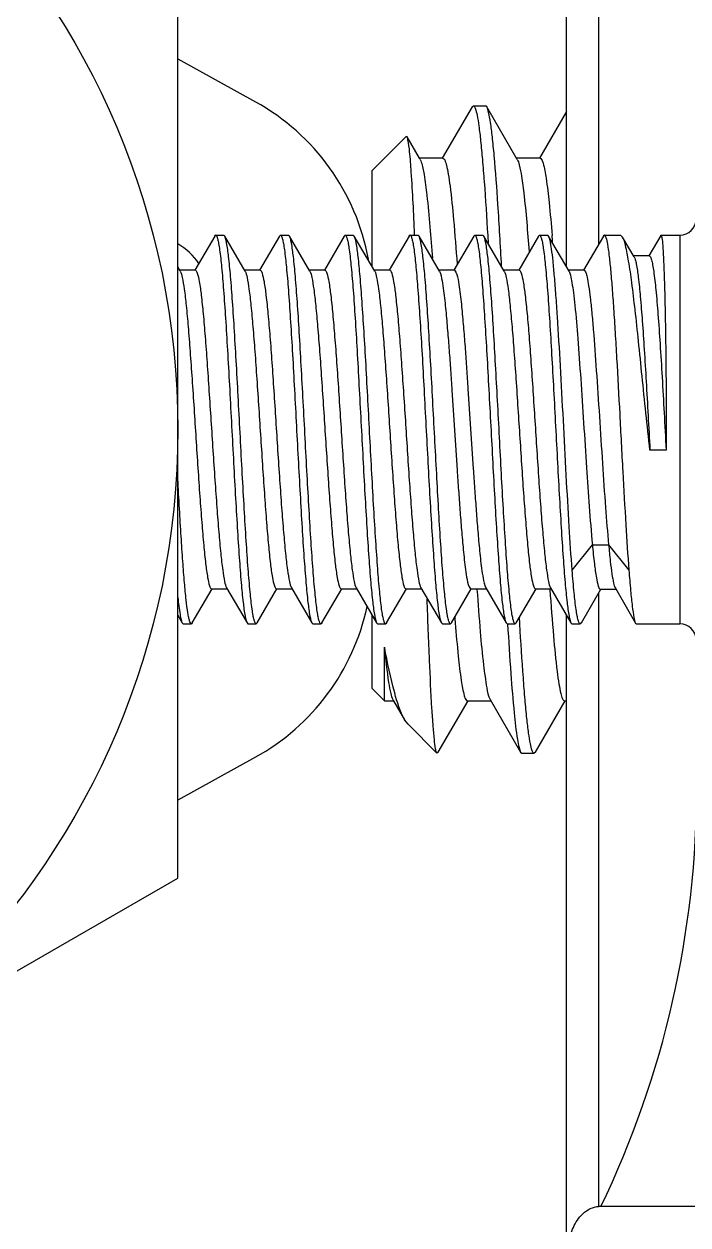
# Model space of a CAD drawing. Extents: x 1382187 to 1725648, y 860327 to 1571294.
# Drawn here: x 1506097.6 to 1506188.8, y 1228127.2 to 1228292.2 of the extents above; entities that cross this region are included whole.
import ezdxf

# ---------------------------------------------------------------- set-up
doc = ezdxf.new("R2010")
doc.units = 0
doc.header["$LTSCALE"] = 1000
doc.header["$MEASUREMENT"] = 0

msp = doc.modelspace()

# ---------------------------------------------------------------- linework, layer by layer
at = {"linetype": 'Continuous'}
for p, q in [((1506176.54, 1228262.02), (1506176.54, 1228392.21)), ((1506172.1, 1228258.84), (1506172.1, 1228387.76)), ((1506118.71, 1228174.86), (1506118.71, 1228298.14)), ((1506118.71, 1228287.43), (1506129.36, 1228281.53)), ((1506159.13, 1228280.84), (1506155.02, 1228273.78)), ((1506159.13, 1228280.84), (1506159.3, 1228280.99)), ((1506159.3, 1228280.99), (1506160.97, 1228280.99)), ((1506159.3, 1228280.99), (1506160.97, 1228280.99)), ((1506159.3, 1228280.99), (1506159.33, 1228280.98)), ((1506161.15, 1228280.84), (1506160.97, 1228280.99)), ((1506165.34, 1228273.6), (1506161.15, 1228280.84)), ((1506172.1, 1228280.19), (1506168.37, 1228273.78)), ((1506145.4, 1228272.09), (1506150.07, 1228276.76)), ((1506150.19, 1228276.71), (1506150.07, 1228276.76)), ((1506151.89, 1228273.78), (1506150.19, 1228276.71)), ((1506152, 1228273.6), (1506151.89, 1228273.78)), ((1506155.13, 1228273.78), (1506151.89, 1228273.78)), ((1506168.47, 1228273.78), (1506165.24, 1228273.78)), ((1506145.4, 1228258.84), (1506145.4, 1228272.09)), ((1506123.78, 1228263.08), (1506121.04, 1228258.39)), ((1506123.78, 1228263.08), (1506123.9, 1228263.19)), ((1506123.9, 1228263.19), (1506125.02, 1228263.19)), ((1506123.9, 1228263.19), (1506125.02, 1228263.19)), ((1506125.15, 1228263.08), (1506125.02, 1228263.19)), ((1506127.95, 1228258.25), (1506125.15, 1228263.08)), ((1506132.67, 1228263.08), (1506129.94, 1228258.39)), ((1506132.67, 1228263.08), (1506132.8, 1228263.19)), ((1506132.8, 1228263.19), (1506133.92, 1228263.19)), ((1506132.8, 1228263.19), (1506133.92, 1228263.19)), ((1506134.05, 1228263.08), (1506133.92, 1228263.19)), ((1506136.85, 1228258.25), (1506134.05, 1228263.08)), ((1506141.57, 1228263.08), (1506138.84, 1228258.39)), ((1506141.57, 1228263.08), (1506141.7, 1228263.19)), ((1506141.7, 1228263.19), (1506142.81, 1228263.19)), ((1506141.7, 1228263.19), (1506142.81, 1228263.19)), ((1506142.94, 1228263.08), (1506142.81, 1228263.19)), ((1506145.75, 1228258.25), (1506142.94, 1228263.08)), ((1506150.47, 1228263.08), (1506147.73, 1228258.39)), ((1506150.47, 1228263.08), (1506150.6, 1228263.19)), ((1506150.6, 1228263.19), (1506151.71, 1228263.19)), ((1506150.6, 1228263.19), (1506151.71, 1228263.19)), ((1506151.24, 1228263.28), (1506151.24, 1228263.33)), ((1506151.84, 1228263.08), (1506151.71, 1228263.19)), ((1506154.64, 1228258.25), (1506151.84, 1228263.08)), ((1506159.37, 1228263.08), (1506156.63, 1228258.39)), ((1506159.37, 1228263.08), (1506159.49, 1228263.19)), ((1506159.49, 1228263.19), (1506160.61, 1228263.19)), ((1506159.49, 1228263.19), (1506160.61, 1228263.19)), ((1506160.74, 1228263.08), (1506160.61, 1228263.19)), ((1506163.54, 1228258.25), (1506160.74, 1228263.08)), ((1506161.27, 1228263.16), (1506161.28, 1228263.11)), ((1506161.28, 1228263.11), (1506161.34, 1228262.11)), ((1506168.26, 1228263.08), (1506165.53, 1228258.39)), ((1506168.26, 1228263.08), (1506168.39, 1228263.19)), ((1506168.39, 1228263.19), (1506169.51, 1228263.19)), ((1506168.39, 1228263.19), (1506169.51, 1228263.19)), ((1506169.64, 1228263.08), (1506169.51, 1228263.19)), ((1506172.44, 1228258.25), (1506169.64, 1228263.08)), ((1506177.16, 1228263.08), (1506174.43, 1228258.39)), ((1506177.16, 1228263.08), (1506177.29, 1228263.19)), ((1506177.29, 1228263.19), (1506179.51, 1228263.19)), ((1506177.29, 1228263.19), (1506179.51, 1228263.19)), ((1506179.8, 1228262.95), (1506179.51, 1228263.19)), ((1506181.39, 1228260.21), (1506179.8, 1228262.95)), ((1506185.03, 1228263.16), (1506183.4, 1228260.34)), ((1506185.03, 1228263.16), (1506185.07, 1228263.19)), ((1506185.07, 1228263.19), (1506187.67, 1228263.19)), ((1506185.07, 1228263.19), (1506187.67, 1228263.19)), ((1506187.67, 1228263.19), (1506187.67, 1228209.81)), ((1506183.47, 1228260.34), (1506181.32, 1228260.34)), ((1506119.05, 1228258.25), (1506118.71, 1228258.84)), ((1506121.12, 1228258.39), (1506118.97, 1228258.39)), ((1506130.02, 1228258.39), (1506127.87, 1228258.39)), ((1506138.91, 1228258.39), (1506136.77, 1228258.39)), ((1506147.81, 1228258.39), (1506145.67, 1228258.39)), ((1506156.71, 1228258.39), (1506154.56, 1228258.39)), ((1506165.61, 1228258.39), (1506163.46, 1228258.39)), ((1506174.5, 1228258.39), (1506172.36, 1228258.39)), ((1506185.78, 1228233.67), (1506183.55, 1228233.67)), ((1506172.88, 1228217.16), (1506175.65, 1228220.64)), ((1506175.65, 1228220.64), (1506177.88, 1228220.64)), ((1506177.88, 1228220.64), (1506180.66, 1228217.16)), ((1506120.7, 1228209.92), (1506123.42, 1228214.61)), ((1506123.34, 1228214.61), (1506125.49, 1228214.61)), ((1506125.41, 1228214.75), (1506128.22, 1228209.92)), ((1506129.6, 1228209.92), (1506132.32, 1228214.61)), ((1506132.24, 1228214.61), (1506134.39, 1228214.61)), ((1506134.31, 1228214.75), (1506137.12, 1228209.92)), ((1506138.49, 1228209.92), (1506141.22, 1228214.61)), ((1506141.14, 1228214.61), (1506143.28, 1228214.61)), ((1506143.21, 1228214.75), (1506146.02, 1228209.92)), ((1506147.39, 1228209.92), (1506150.12, 1228214.61)), ((1506150.04, 1228214.61), (1506152.18, 1228214.61)), ((1506152.1, 1228214.75), (1506154.92, 1228209.92)), ((1506156.29, 1228209.92), (1506159.01, 1228214.61)), ((1506158.93, 1228214.61), (1506161.08, 1228214.61)), ((1506161, 1228214.75), (1506163.81, 1228209.92)), ((1506165.19, 1228209.92), (1506167.91, 1228214.61)), ((1506167.83, 1228214.61), (1506169.98, 1228214.61)), ((1506169.8, 1228214.65), (1506169.81, 1228214.5)), ((1506169.9, 1228214.75), (1506172.71, 1228209.92)), ((1506174.14, 1228209.94), (1506176.82, 1228214.55)), ((1506176.74, 1228214.55), (1506178.89, 1228214.55)), ((1506178.81, 1228214.68), (1506181.59, 1228209.9)), ((1506176.54, 1228129.73), (1506176.54, 1228214.07)), ((1506118.71, 1228210.98), (1506119.33, 1228209.92)), ((1506119.33, 1228209.92), (1506119.46, 1228209.81)), ((1506119.46, 1228209.81), (1506120.57, 1228209.81)), ((1506119.46, 1228209.81), (1506120.57, 1228209.81)), ((1506120.7, 1228209.92), (1506120.57, 1228209.81)), ((1506128.22, 1228209.92), (1506128.35, 1228209.81)), ((1506128.35, 1228209.81), (1506129.47, 1228209.81)), ((1506128.35, 1228209.81), (1506129.47, 1228209.81)), ((1506129.6, 1228209.92), (1506129.47, 1228209.81)), ((1506137.12, 1228209.92), (1506137.25, 1228209.81)), ((1506137.25, 1228209.81), (1506138.36, 1228209.81)), ((1506137.25, 1228209.81), (1506138.36, 1228209.81)), ((1506138.39, 1228209.81), (1506138.36, 1228209.81)), ((1506138.49, 1228209.92), (1506138.39, 1228209.81)), ((1506145.4, 1228200.91), (1506145.4, 1228210.98)), ((1506146.02, 1228209.92), (1506146.15, 1228209.81)), ((1506146.15, 1228209.81), (1506147.26, 1228209.81)), ((1506146.15, 1228209.81), (1506147.26, 1228209.81)), ((1506147.39, 1228209.92), (1506147.26, 1228209.81)), ((1506154.92, 1228209.92), (1506155.05, 1228209.81)), ((1506155.05, 1228209.81), (1506156.16, 1228209.81)), ((1506155.05, 1228209.81), (1506156.16, 1228209.81)), ((1506156.29, 1228209.92), (1506156.16, 1228209.81)), ((1506163.81, 1228209.92), (1506163.94, 1228209.81)), ((1506163.94, 1228209.81), (1506165.06, 1228209.81)), ((1506163.94, 1228209.81), (1506165.06, 1228209.81)), ((1506165.19, 1228209.92), (1506165.06, 1228209.81)), ((1506165.67, 1228209.93), (1506165.63, 1228210.63)), ((1506165.68, 1228209.74), (1506165.67, 1228209.93)), ((1506172.1, 1228085.24), (1506172.1, 1228210.98)), ((1506172.71, 1228209.92), (1506172.84, 1228209.81)), ((1506172.84, 1228209.81), (1506173.99, 1228209.81)), ((1506172.84, 1228209.81), (1506173.99, 1228209.81)), ((1506174.14, 1228209.94), (1506173.99, 1228209.81)), ((1506181.59, 1228209.9), (1506181.7, 1228209.81)), ((1506181.7, 1228209.81), (1506187.67, 1228209.81)), ((1506181.7, 1228209.81), (1506187.67, 1228209.81)), ((1506147.09, 1228199.22), (1506147.09, 1228206.59)), ((1506145.4, 1228200.91), (1506147.09, 1228199.22)), ((1506147.09, 1228199.22), (1506148.35, 1228199.22)), ((1506148.24, 1228199.4), (1506148.35, 1228199.22)), ((1506148.35, 1228199.22), (1506149.86, 1228196.61)), ((1506154.48, 1228192.16), (1506158.57, 1228199.22)), ((1506158.46, 1228199.22), (1506161.69, 1228199.22)), ((1506161.59, 1228199.4), (1506165.8, 1228192.16)), ((1506167.82, 1228192.16), (1506171.91, 1228199.22)), ((1506171.81, 1228199.22), (1506172.1, 1228199.22)), ((1506150.33, 1228195.99), (1506149.86, 1228196.61)), ((1506150.33, 1228195.99), (1506154.3, 1228192.01)), ((1506129.36, 1228191.47), (1506118.71, 1228185.57)), ((1506154.3, 1228192.01), (1506154.28, 1228192.05)), ((1506154.48, 1228192.16), (1506154.3, 1228192.01)), ((1506165.8, 1228192.16), (1506165.98, 1228192.01)), ((1506165.98, 1228192.01), (1506167.65, 1228192.01)), ((1506165.98, 1228192.01), (1506167.65, 1228192.01)), ((1506167.65, 1228192.01), (1506167.62, 1228192.02)), ((1506167.82, 1228192.16), (1506167.65, 1228192.01)), ((1506011.94, 1228113.21), (1506118.71, 1228174.86)), ((1506221.03, 1228129.73), (1506176.54, 1228129.73))]:
    msp.add_line(p, q, dxfattribs=at)
msp.add_circle((1506011.94, 1228236.5), 106.77, dxfattribs=at)
for centre, radius, start, end in [((1506114.26, 1228254.29), 31.14, 10.3451, 61), ((1506187.67, 1228265.42), 2.22, 270, 0), ((1506123.9, 1228263.12), 0.076, 79.1048, 89.9615), ((1506132.8, 1228263.12), 0.076, 79.2688, 89.9632), ((1506141.7, 1228263.12), 0.076, 79.0989, 89.9614), ((1506150.6, 1228263.12), 0.076, 79.2557, 89.963), ((1506159.49, 1228263.12), 0.076, 79.0953, 89.9614), ((1506168.39, 1228263.12), 0.076, 79.2241, 89.9627), ((1505832.85, 1228235.68), 338.38, 4.4984, 4.6578), ((1506177.29, 1228263.12), 0.0759, 79.6399, 89.9669), ((1506114.26, 1228254.29), 8.9, 34.3268, 59.8898), ((1506114.26, 1228218.7), 31.14, 299, 347.8939), ((1506120.57, 1228209.88), 0.076, 258.9741, 269.9601), ((1506129.47, 1228209.88), 0.076, 258.9891, 269.9603), ((1506147.26, 1228209.88), 0.076, 258.9914, 269.9603), ((1506156.16, 1228209.88), 0.0761, 258.9113, 269.9594), ((1506492.88, 1228237.22), 337.18, 184.5127, 184.6506), ((1506165.06, 1228209.88), 0.076, 259.0043, 269.9604), ((1506173.99, 1228209.89), 0.0861, 264.1854, 269.9947), ((1506187.67, 1228207.58), 2.22, 0, 90), ((1506056.45, 1228187.53), 133.54, 334.351, 0)]:
    msp.add_arc(centre, radius, start, end, dxfattribs=at)
for points, knots in [([(1506159.33, 1228280.98), (1506159.46, 1228280.95), (1506159.65, 1228280.42), (1506159.86, 1228279.56), (1506160.09, 1228278.02), (1506160.33, 1228276), (1506160.56, 1228273.44), (1506160.91, 1228269.11), (1506161.13, 1228265.63), (1506161.27, 1228263.16)], [0, 0, 0, 0, 0.023672, 0.077003, 0.161165, 0.275446, 0.418458, 0.588412, 1, 1, 1, 1]), ([(1506163.19, 1228258.95), (1506163.03, 1228261.77), (1506162.73, 1228266.84), (1506162.31, 1228272.76), (1506161.94, 1228276.51), (1506161.7, 1228278.5), (1506161.46, 1228279.88), (1506161.28, 1228280.6), (1506161.15, 1228280.84)], [0, 0, 0, 0, 0.385911, 0.691592, 0.808742, 0.899832, 0.963715, 1, 1, 1, 1]), ([(1506150.32, 1228276.31), (1506150.31, 1228276.35), (1506150.28, 1228276.49), (1506150.24, 1228276.63), (1506150.19, 1228276.71)], [0, 0, 0, 0, 0.32729, 1, 1, 1, 1]), ([(1506151.24, 1228263.33), (1506151.11, 1228266.18), (1506150.94, 1228269.97), (1506150.6, 1228274.29), (1506150.44, 1228275.77), (1506150.32, 1228276.31)], [0, 0, 0, 0, 0.658368, 0.872259, 1, 1, 1, 1]), ([(1506155.13, 1228273.78), (1506155.24, 1228273.78), (1506155.47, 1228273.37), (1506155.65, 1228272.68), (1506155.9, 1228271.45), (1506156.24, 1228268.97), (1506156.65, 1228264.83), (1506156.92, 1228261.25), (1506157.07, 1228259.21)], [0, 0, 0, 0, 0.023282, 0.075204, 0.158212, 0.271837, 0.585296, 1, 1, 1, 1]), ([(1506168.47, 1228273.78), (1506168.56, 1228273.78), (1506168.76, 1228273.51), (1506169.03, 1228272.62), (1506169.39, 1228270.59), (1506169.76, 1228267.3), (1506169.99, 1228264.66), (1506170.12, 1228263.16)], [0, 0, 0, 0, 0.024869, 0.076568, 0.270487, 0.581865, 1, 1, 1, 1]), ([(1506152.15, 1228273.25), (1506152.34, 1228272.7), (1506152.6, 1228271.17), (1506153.17, 1228266.77), (1506153.46, 1228262.91), (1506153.68, 1228260.02)], [0, 0, 0, 0, 0.131654, 0.346807, 1, 1, 1, 1]), ([(1506165.49, 1228273.26), (1506165.67, 1228272.74), (1506165.93, 1228271.32), (1506166.47, 1228267.22), (1506166.75, 1228263.64), (1506166.95, 1228260.95)], [0, 0, 0, 0, 0.132644, 0.347693, 1, 1, 1, 1]), ([(1506123.92, 1228263.19), (1506123.98, 1228263.18), (1506124.1, 1228262.97), (1506124.21, 1228262.6), (1506124.34, 1228261.96), (1506124.54, 1228260.69), (1506124.76, 1228258.56), (1506125.02, 1228255.43), (1506125.28, 1228251.62), (1506125.54, 1228247.27), (1506125.81, 1228242.53), (1506126.07, 1228237.57), (1506126.34, 1228232.57), (1506126.6, 1228227.72), (1506126.86, 1228223.18), (1506127.13, 1228219.12), (1506127.38, 1228215.68), (1506127.64, 1228213), (1506127.86, 1228211.27), (1506128.06, 1228210.34), (1506128.16, 1228210.03), (1506128.22, 1228209.92)], [0, 0, 0, 0, 0.003708, 0.011331, 0.023205, 0.039308, 0.083699, 0.143025, 0.215195, 0.297631, 0.387378, 0.481219, 0.575789, 0.667691, 0.753629, 0.830521, 0.895618, 0.946611, 0.981731, 0.992985, 1, 1, 1, 1]), ([(1506129.45, 1228209.81), (1506129.39, 1228209.82), (1506129.27, 1228210.03), (1506129.16, 1228210.4), (1506129.03, 1228211.04), (1506128.84, 1228212.31), (1506128.61, 1228214.44), (1506128.35, 1228217.57), (1506128.09, 1228221.38), (1506127.83, 1228225.73), (1506127.56, 1228230.47), (1506127.3, 1228235.43), (1506127.04, 1228240.42), (1506126.77, 1228245.28), (1506126.51, 1228249.82), (1506126.25, 1228253.87), (1506125.99, 1228257.31), (1506125.73, 1228260), (1506125.51, 1228261.73), (1506125.31, 1228262.66), (1506125.21, 1228262.97), (1506125.15, 1228263.08)], [0, 0, 0, 0, 0.003711, 0.011337, 0.023212, 0.039315, 0.083701, 0.143019, 0.215177, 0.2976, 0.387333, 0.481165, 0.575727, 0.667621, 0.753554, 0.830449, 0.895556, 0.946563, 0.981704, 0.992971, 1, 1, 1, 1]), ([(1506132.82, 1228263.19), (1506132.88, 1228263.18), (1506133, 1228262.97), (1506133.11, 1228262.6), (1506133.24, 1228261.96), (1506133.43, 1228260.69), (1506133.66, 1228258.56), (1506133.92, 1228255.43), (1506134.18, 1228251.62), (1506134.44, 1228247.27), (1506134.71, 1228242.53), (1506134.97, 1228237.57), (1506135.23, 1228232.58), (1506135.5, 1228227.72), (1506135.76, 1228223.18), (1506136.02, 1228219.12), (1506136.28, 1228215.68), (1506136.54, 1228213), (1506136.76, 1228211.27), (1506136.96, 1228210.34), (1506137.06, 1228210.03), (1506137.12, 1228209.92)], [0, 0, 0, 0, 0.003703, 0.01132, 0.023187, 0.039284, 0.083664, 0.142983, 0.215146, 0.297577, 0.387325, 0.481173, 0.575752, 0.667661, 0.753607, 0.830509, 0.895614, 0.946609, 0.98173, 0.992984, 1, 1, 1, 1]), ([(1506138.36, 1228209.81), (1506138.3, 1228209.81), (1506138.18, 1228210), (1506138.07, 1228210.35), (1506137.94, 1228210.97), (1506137.75, 1228212.21), (1506137.52, 1228214.32), (1506137.26, 1228217.43), (1506137, 1228221.23), (1506136.73, 1228225.58), (1506136.47, 1228230.32), (1506136.2, 1228235.29), (1506135.94, 1228240.3), (1506135.67, 1228245.18), (1506135.41, 1228249.74), (1506135.15, 1228253.82), (1506134.89, 1228257.28), (1506134.63, 1228259.98), (1506134.41, 1228261.72), (1506134.21, 1228262.65), (1506134.11, 1228262.97), (1506134.05, 1228263.08)], [0, 0, 0, 0, 0.003386, 0.010605, 0.022094, 0.037845, 0.081651, 0.140562, 0.21249, 0.294853, 0.384679, 0.47873, 0.573605, 0.66588, 0.752224, 0.829521, 0.894986, 0.946281, 0.981617, 0.992941, 1, 1, 1, 1]), ([(1506141.71, 1228263.19), (1506141.78, 1228263.18), (1506141.9, 1228262.97), (1506142.01, 1228262.6), (1506142.14, 1228261.96), (1506142.33, 1228260.69), (1506142.56, 1228258.56), (1506142.82, 1228255.43), (1506143.08, 1228251.62), (1506143.34, 1228247.27), (1506143.6, 1228242.53), (1506143.87, 1228237.57), (1506144.13, 1228232.57), (1506144.4, 1228227.72), (1506144.66, 1228223.18), (1506144.92, 1228219.12), (1506145.18, 1228215.68), (1506145.44, 1228213), (1506145.66, 1228211.27), (1506145.86, 1228210.34), (1506145.96, 1228210.03), (1506146.02, 1228209.92)], [0, 0, 0, 0, 0.003708, 0.011332, 0.023206, 0.039309, 0.083701, 0.143026, 0.215196, 0.297631, 0.387378, 0.481219, 0.575788, 0.66769, 0.753628, 0.830521, 0.895618, 0.94661, 0.98173, 0.992985, 1, 1, 1, 1]), ([(1506147.25, 1228209.81), (1506147.18, 1228209.82), (1506147.07, 1228210.03), (1506146.96, 1228210.4), (1506146.82, 1228211.04), (1506146.63, 1228212.31), (1506146.4, 1228214.44), (1506146.15, 1228217.57), (1506145.89, 1228221.38), (1506145.62, 1228225.73), (1506145.36, 1228230.47), (1506145.09, 1228235.43), (1506144.83, 1228240.42), (1506144.57, 1228245.28), (1506144.3, 1228249.82), (1506144.04, 1228253.87), (1506143.78, 1228257.31), (1506143.52, 1228260), (1506143.31, 1228261.73), (1506143.11, 1228262.66), (1506143.01, 1228262.97), (1506142.94, 1228263.08)], [0, 0, 0, 0, 0.003711, 0.011337, 0.023212, 0.039314, 0.0837, 0.143018, 0.215176, 0.297599, 0.387332, 0.481164, 0.575726, 0.667621, 0.753554, 0.830449, 0.895556, 0.946563, 0.981704, 0.992971, 1, 1, 1, 1]), ([(1506150.61, 1228263.19), (1506150.68, 1228263.18), (1506150.79, 1228262.97), (1506150.9, 1228262.6), (1506151.04, 1228261.96), (1506151.23, 1228260.69), (1506151.45, 1228258.56), (1506151.71, 1228255.43), (1506151.97, 1228251.62), (1506152.24, 1228247.27), (1506152.5, 1228242.53), (1506152.76, 1228237.57), (1506153.03, 1228232.58), (1506153.29, 1228227.72), (1506153.56, 1228223.18), (1506153.82, 1228219.12), (1506154.08, 1228215.68), (1506154.33, 1228213), (1506154.55, 1228211.27), (1506154.75, 1228210.34), (1506154.85, 1228210.03), (1506154.92, 1228209.92)], [0, 0, 0, 0, 0.003703, 0.011321, 0.023188, 0.039286, 0.083667, 0.142986, 0.21515, 0.297581, 0.387329, 0.481177, 0.575755, 0.667664, 0.753609, 0.83051, 0.895615, 0.94661, 0.98173, 0.992984, 1, 1, 1, 1]), ([(1506156.15, 1228209.81), (1506156.08, 1228209.82), (1506155.96, 1228210.03), (1506155.85, 1228210.4), (1506155.72, 1228211.04), (1506155.53, 1228212.31), (1506155.3, 1228214.44), (1506155.04, 1228217.57), (1506154.78, 1228221.38), (1506154.52, 1228225.73), (1506154.26, 1228230.47), (1506153.99, 1228235.43), (1506153.73, 1228240.42), (1506153.46, 1228245.28), (1506153.2, 1228249.82), (1506152.94, 1228253.87), (1506152.68, 1228257.31), (1506152.42, 1228260), (1506152.2, 1228261.73), (1506152, 1228262.66), (1506151.9, 1228262.97), (1506151.84, 1228263.08)], [0, 0, 0, 0, 0.003714, 0.011343, 0.023221, 0.039327, 0.08372, 0.14304, 0.215198, 0.297619, 0.387351, 0.481178, 0.575732, 0.667622, 0.753555, 0.83045, 0.895556, 0.946562, 0.981703, 0.992971, 1, 1, 1, 1]), ([(1506159.51, 1228263.19), (1506159.57, 1228263.18), (1506159.69, 1228262.97), (1506159.8, 1228262.6), (1506159.93, 1228261.96), (1506160.13, 1228260.69), (1506160.35, 1228258.56), (1506160.61, 1228255.43), (1506160.87, 1228251.62), (1506161.13, 1228247.27), (1506161.4, 1228242.53), (1506161.66, 1228237.57), (1506161.93, 1228232.57), (1506162.19, 1228227.72), (1506162.45, 1228223.18), (1506162.72, 1228219.12), (1506162.97, 1228215.68), (1506163.23, 1228213), (1506163.45, 1228211.27), (1506163.65, 1228210.34), (1506163.75, 1228210.03), (1506163.81, 1228209.92)], [0, 0, 0, 0, 0.003708, 0.011332, 0.023206, 0.03931, 0.083702, 0.143027, 0.215196, 0.297632, 0.387379, 0.481219, 0.575788, 0.66769, 0.753628, 0.830521, 0.895618, 0.946611, 0.98173, 0.992985, 1, 1, 1, 1]), ([(1506165.04, 1228209.81), (1506164.98, 1228209.82), (1506164.86, 1228210.03), (1506164.75, 1228210.4), (1506164.62, 1228211.04), (1506164.43, 1228212.31), (1506164.2, 1228214.44), (1506163.94, 1228217.57), (1506163.68, 1228221.38), (1506163.42, 1228225.73), (1506163.15, 1228230.47), (1506162.89, 1228235.43), (1506162.63, 1228240.42), (1506162.36, 1228245.28), (1506162.1, 1228249.81), (1506161.84, 1228253.87), (1506161.58, 1228257.31), (1506161.32, 1228260), (1506161.1, 1228261.73), (1506160.9, 1228262.66), (1506160.8, 1228262.97), (1506160.74, 1228263.08)], [0, 0, 0, 0, 0.003711, 0.011336, 0.02321, 0.039312, 0.083698, 0.143015, 0.215173, 0.297594, 0.387327, 0.481159, 0.575721, 0.667617, 0.753551, 0.830448, 0.895556, 0.946563, 0.981704, 0.992971, 1, 1, 1, 1]), ([(1506168.41, 1228263.19), (1506168.47, 1228263.18), (1506168.59, 1228262.97), (1506168.7, 1228262.6), (1506168.83, 1228261.96), (1506169.02, 1228260.69), (1506169.25, 1228258.56), (1506169.51, 1228255.43), (1506169.77, 1228251.62), (1506170.03, 1228247.27), (1506170.3, 1228242.53), (1506170.56, 1228237.57), (1506170.82, 1228232.57), (1506171.09, 1228227.72), (1506171.35, 1228223.18), (1506171.61, 1228219.12), (1506171.87, 1228215.68), (1506172.13, 1228213), (1506172.35, 1228211.27), (1506172.55, 1228210.34), (1506172.65, 1228210.03), (1506172.71, 1228209.92)], [0, 0, 0, 0, 0.003704, 0.011323, 0.023191, 0.03929, 0.083673, 0.142993, 0.215158, 0.297591, 0.387338, 0.481186, 0.575764, 0.667671, 0.753614, 0.830513, 0.895616, 0.946611, 0.98173, 0.992985, 1, 1, 1, 1]), ([(1506172.88, 1228217.16), (1506172.72, 1228219.15), (1506172.44, 1228223.5), (1506172.05, 1228230.38), (1506171.67, 1228237.75), (1506171.28, 1228245.02), (1506170.94, 1228250.75), (1506170.66, 1228254.83), (1506170.46, 1228257.38), (1506170.27, 1228259.49), (1506170.08, 1228261.15), (1506169.88, 1228262.29), (1506169.75, 1228262.89), (1506169.64, 1228263.08)], [0, 0, 0, 0, 0.130118, 0.283774, 0.448524, 0.611007, 0.75805, 0.821983, 0.877746, 0.924216, 0.960473, 0.985838, 1, 1, 1, 1]), ([(1506177.3, 1228263.19), (1506177.35, 1228263.18), (1506177.44, 1228263.06), (1506177.59, 1228262.66), (1506177.77, 1228261.77), (1506177.96, 1228260.32), (1506178.16, 1228258.33), (1506178.37, 1228255.88), (1506178.57, 1228252.99), (1506178.78, 1228249.75), (1506179.06, 1228244.91), (1506179.41, 1228238.54), (1506179.81, 1228230.91), (1506180.21, 1228223.76), (1506180.5, 1228219.23), (1506180.66, 1228217.16)], [0, 0, 0, 0, 0.003023, 0.008655, 0.02883, 0.060884, 0.10423, 0.157961, 0.220923, 0.291749, 0.368894, 0.535298, 0.705669, 0.865188, 1, 1, 1, 1]), ([(1506183.55, 1228233.67), (1506183.17, 1228237.06), (1506182.66, 1228242.04), (1506182.01, 1228248.47), (1506181.55, 1228252.75), (1506181.11, 1228256.43), (1506180.7, 1228259.38), (1506180.29, 1228261.46), (1506180.01, 1228262.59), (1506179.8, 1228262.95)], [0, 0, 0, 0, 0.346094, 0.50857, 0.65594, 0.782806, 0.884568, 0.957661, 1, 1, 1, 1]), ([(1506185.07, 1228263.19), (1506185.07, 1228263.19), (1506185.08, 1228263.19), (1506185.08, 1228263.19), (1506185.08, 1228263.19)], [0, 0, 0, 0, 0.495092, 1, 1, 1, 1]), ([(1506185.08, 1228263.19), (1506185.14, 1228263.17), (1506185.17, 1228262.9), (1506185.26, 1228262.5), (1506185.31, 1228261.73), (1506185.38, 1228260.73), (1506185.44, 1228259.45), (1506185.5, 1228257.93), (1506185.56, 1228256.17), (1506185.63, 1228253.42), (1506185.7, 1228249.56), (1506185.76, 1228244.55), (1506185.79, 1228239.19), (1506185.79, 1228235.52), (1506185.78, 1228233.67)], [0, 0, 0, 0, 0.006277, 0.021923, 0.047061, 0.081471, 0.124793, 0.17657, 0.236243, 0.303168, 0.455809, 0.627887, 0.811933, 1, 1, 1, 1]), ([(1506181.39, 1228260.21), (1506181.46, 1228260.1), (1506181.56, 1228259.78), (1506181.77, 1228258.86), (1506182, 1228257.16), (1506182.26, 1228254.54), (1506182.52, 1228251.22), (1506182.78, 1228247.34), (1506183.14, 1228241.42), (1506183.39, 1228236.82), (1506183.55, 1228233.67)], [0, 0, 0, 0, 0.014497, 0.037247, 0.107063, 0.207049, 0.333333, 0.481179, 0.645288, 1, 1, 1, 1]), ([(1506183.47, 1228260.34), (1506183.54, 1228260.34), (1506183.68, 1228260.12), (1506183.8, 1228259.73), (1506183.95, 1228259.06), (1506184.15, 1228257.7), (1506184.41, 1228255.43), (1506184.68, 1228252.11), (1506184.96, 1228248.1), (1506185.24, 1228243.58), (1506185.51, 1228238.71), (1506185.69, 1228235.37), (1506185.78, 1228233.67)], [0, 0, 0, 0, 0.007534, 0.023454, 0.048663, 0.083048, 0.177833, 0.303692, 0.455223, 0.626216, 0.810017, 1, 1, 1, 1]), ([(1506119.05, 1228258.25), (1506119.2, 1228257.99), (1506119.38, 1228257.16), (1506119.64, 1228255.59), (1506119.89, 1228253.32), (1506120.15, 1228250.46), (1506120.41, 1228247.1), (1506120.77, 1228241.99), (1506121.11, 1228236.64), (1506121.46, 1228231.25), (1506121.72, 1228227.39), (1506121.99, 1228223.86), (1506122.24, 1228220.79), (1506122.5, 1228218.26), (1506122.75, 1228216.4), (1506122.98, 1228215.26), (1506123.16, 1228214.76), (1506123.29, 1228214.61), (1506123.34, 1228214.61)], [0, 0, 0, 0, 0.020221, 0.057009, 0.109346, 0.175452, 0.253005, 0.33926, 0.525406, 0.618671, 0.707625, 0.789106, 0.860221, 0.918463, 0.961812, 0.988888, 0.996222, 1, 1, 1, 1]), ([(1506121.12, 1228258.39), (1506121.17, 1228258.39), (1506121.3, 1228258.24), (1506121.48, 1228257.73), (1506121.72, 1228256.59), (1506121.96, 1228254.74), (1506122.22, 1228252.21), (1506122.48, 1228249.13), (1506122.74, 1228245.6), (1506123, 1228241.75), (1506123.35, 1228236.36), (1506123.7, 1228231.01), (1506124.06, 1228225.89), (1506124.32, 1228222.53), (1506124.58, 1228219.67), (1506124.82, 1228217.41), (1506125.09, 1228215.84), (1506125.26, 1228215), (1506125.41, 1228214.75)], [0, 0, 0, 0, 0.003779, 0.011114, 0.038197, 0.081556, 0.139811, 0.210942, 0.292439, 0.381409, 0.474688, 0.660849, 0.747103, 0.824649, 0.89074, 0.943055, 0.979813, 1, 1, 1, 1]), ([(1506127.95, 1228258.25), (1506128.1, 1228257.99), (1506128.27, 1228257.16), (1506128.54, 1228255.59), (1506128.78, 1228253.32), (1506129.04, 1228250.46), (1506129.31, 1228247.1), (1506129.66, 1228241.99), (1506130.01, 1228236.64), (1506130.36, 1228231.25), (1506130.62, 1228227.39), (1506130.88, 1228223.86), (1506131.14, 1228220.79), (1506131.4, 1228218.26), (1506131.64, 1228216.4), (1506131.88, 1228215.26), (1506132.06, 1228214.76), (1506132.19, 1228214.61), (1506132.24, 1228214.61)], [0, 0, 0, 0, 0.020221, 0.057009, 0.109346, 0.175452, 0.253005, 0.33926, 0.525406, 0.618671, 0.707625, 0.789106, 0.860221, 0.918463, 0.961812, 0.988889, 0.996222, 1, 1, 1, 1]), ([(1506130.02, 1228258.39), (1506130.07, 1228258.39), (1506130.2, 1228258.24), (1506130.38, 1228257.73), (1506130.61, 1228256.59), (1506130.86, 1228254.74), (1506131.12, 1228252.21), (1506131.38, 1228249.13), (1506131.64, 1228245.6), (1506131.9, 1228241.75), (1506132.25, 1228236.36), (1506132.59, 1228231.01), (1506132.95, 1228225.89), (1506133.21, 1228222.53), (1506133.48, 1228219.67), (1506133.72, 1228217.41), (1506133.98, 1228215.84), (1506134.16, 1228215), (1506134.31, 1228214.75)], [0, 0, 0, 0, 0.003779, 0.011114, 0.038196, 0.081556, 0.139811, 0.210942, 0.292439, 0.38141, 0.474688, 0.660849, 0.747103, 0.824649, 0.89074, 0.943055, 0.979813, 1, 1, 1, 1]), ([(1506136.85, 1228258.25), (1506137, 1228257.99), (1506137.17, 1228257.16), (1506137.43, 1228255.59), (1506137.68, 1228253.32), (1506137.94, 1228250.46), (1506138.2, 1228247.1), (1506138.56, 1228241.99), (1506138.9, 1228236.64), (1506139.26, 1228231.25), (1506139.52, 1228227.39), (1506139.78, 1228223.86), (1506140.04, 1228220.79), (1506140.3, 1228218.26), (1506140.54, 1228216.4), (1506140.78, 1228215.26), (1506140.95, 1228214.76), (1506141.08, 1228214.61), (1506141.14, 1228214.61)], [0, 0, 0, 0, 0.020221, 0.057008, 0.109345, 0.17545, 0.253003, 0.339257, 0.525401, 0.618666, 0.70762, 0.789101, 0.860217, 0.918459, 0.96181, 0.988888, 0.996221, 1, 1, 1, 1]), ([(1506138.91, 1228258.39), (1506138.97, 1228258.39), (1506139.1, 1228258.24), (1506139.28, 1228257.73), (1506139.51, 1228256.59), (1506139.75, 1228254.74), (1506140.01, 1228252.21), (1506140.27, 1228249.13), (1506140.54, 1228245.6), (1506140.8, 1228241.75), (1506141.15, 1228236.36), (1506141.49, 1228231.01), (1506141.85, 1228225.89), (1506142.11, 1228222.53), (1506142.37, 1228219.67), (1506142.62, 1228217.41), (1506142.88, 1228215.84), (1506143.06, 1228215), (1506143.21, 1228214.75)], [0, 0, 0, 0, 0.003779, 0.011113, 0.038196, 0.081555, 0.139809, 0.210939, 0.292435, 0.381405, 0.474683, 0.660843, 0.747096, 0.824643, 0.890735, 0.943051, 0.979811, 1, 1, 1, 1]), ([(1506145.75, 1228258.25), (1506145.89, 1228257.99), (1506146.07, 1228257.16), (1506146.33, 1228255.59), (1506146.58, 1228253.32), (1506146.84, 1228250.46), (1506147.1, 1228247.1), (1506147.46, 1228241.99), (1506147.8, 1228236.64), (1506148.15, 1228231.25), (1506148.42, 1228227.39), (1506148.68, 1228223.86), (1506148.94, 1228220.79), (1506149.2, 1228218.26), (1506149.44, 1228216.4), (1506149.67, 1228215.26), (1506149.85, 1228214.76), (1506149.98, 1228214.61), (1506150.04, 1228214.61)], [0, 0, 0, 0, 0.020221, 0.057009, 0.109346, 0.175452, 0.253005, 0.33926, 0.525406, 0.618671, 0.707625, 0.789106, 0.860221, 0.918463, 0.961812, 0.988889, 0.996221, 1, 1, 1, 1]), ([(1506147.81, 1228258.39), (1506147.87, 1228258.39), (1506148, 1228258.24), (1506148.18, 1228257.73), (1506148.41, 1228256.59), (1506148.65, 1228254.74), (1506148.91, 1228252.21), (1506149.17, 1228249.13), (1506149.43, 1228245.6), (1506149.7, 1228241.75), (1506150.05, 1228236.36), (1506150.39, 1228231.01), (1506150.75, 1228225.89), (1506151.01, 1228222.53), (1506151.27, 1228219.67), (1506151.52, 1228217.41), (1506151.78, 1228215.84), (1506151.95, 1228215), (1506152.1, 1228214.75)], [0, 0, 0, 0, 0.003779, 0.011113, 0.038196, 0.081556, 0.139811, 0.210942, 0.292439, 0.38141, 0.474689, 0.66085, 0.747103, 0.824649, 0.89074, 0.943055, 0.979813, 1, 1, 1, 1]), ([(1506154.64, 1228258.25), (1506154.85, 1228257.84), (1506155.01, 1228256.92), (1506155.22, 1228255.57), (1506155.38, 1228254.21), (1506155.56, 1228252.39), (1506155.76, 1228250.1), (1506155.98, 1228247.37), (1506156.17, 1228244.63), (1506156.42, 1228240.97), (1506156.72, 1228236.4), (1506157.01, 1228231.83), (1506157.26, 1228228.18), (1506157.46, 1228225.44), (1506157.67, 1228222.7), (1506157.88, 1228220.42), (1506158.05, 1228218.6), (1506158.25, 1228217.23), (1506158.41, 1228215.9), (1506158.62, 1228214.93), (1506158.93, 1228214.61)], [0, 0, 0, 0, 0.031186, 0.062475, 0.093704, 0.124983, 0.187517, 0.250043, 0.312574, 0.375103, 0.500161, 0.62522, 0.687747, 0.750283, 0.812799, 0.875353, 0.906651, 0.937778, 0.969229, 1, 1, 1, 1]), ([(1506156.71, 1228258.39), (1506157.02, 1228258.07), (1506157.23, 1228257.1), (1506157.4, 1228255.77), (1506157.59, 1228254.4), (1506157.77, 1228252.58), (1506157.97, 1228250.3), (1506158.19, 1228247.56), (1506158.38, 1228244.82), (1506158.63, 1228241.17), (1506158.93, 1228236.6), (1506159.22, 1228232.03), (1506159.47, 1228228.37), (1506159.67, 1228225.63), (1506159.88, 1228222.89), (1506160.08, 1228220.61), (1506160.26, 1228218.79), (1506160.43, 1228217.42), (1506160.63, 1228216.07), (1506160.8, 1228215.16), (1506161, 1228214.75)], [0, 0, 0, 0, 0.030768, 0.062218, 0.093344, 0.124643, 0.187198, 0.249714, 0.31225, 0.374778, 0.499837, 0.624896, 0.687425, 0.749956, 0.812483, 0.875017, 0.906295, 0.937525, 0.968815, 1, 1, 1, 1]), ([(1506163.54, 1228258.25), (1506163.69, 1228257.99), (1506163.86, 1228257.16), (1506164.13, 1228255.59), (1506164.37, 1228253.32), (1506164.63, 1228250.46), (1506164.9, 1228247.1), (1506165.25, 1228241.99), (1506165.6, 1228236.64), (1506165.95, 1228231.25), (1506166.21, 1228227.39), (1506166.47, 1228223.86), (1506166.73, 1228220.79), (1506166.99, 1228218.26), (1506167.23, 1228216.4), (1506167.47, 1228215.26), (1506167.65, 1228214.76), (1506167.78, 1228214.61), (1506167.83, 1228214.61)], [0, 0, 0, 0, 0.020221, 0.057009, 0.109346, 0.175452, 0.253005, 0.33926, 0.525406, 0.618671, 0.707626, 0.789106, 0.860222, 0.918463, 0.961813, 0.988889, 0.996221, 1, 1, 1, 1]), ([(1506165.61, 1228258.39), (1506165.66, 1228258.39), (1506165.79, 1228258.24), (1506165.97, 1228257.73), (1506166.2, 1228256.59), (1506166.45, 1228254.74), (1506166.71, 1228252.21), (1506166.97, 1228249.13), (1506167.23, 1228245.6), (1506167.49, 1228241.75), (1506167.84, 1228236.36), (1506168.18, 1228231.01), (1506168.54, 1228225.89), (1506168.8, 1228222.53), (1506169.07, 1228219.67), (1506169.31, 1228217.41), (1506169.57, 1228215.84), (1506169.75, 1228215), (1506169.9, 1228214.75)], [0, 0, 0, 0, 0.003779, 0.011114, 0.038197, 0.081557, 0.139812, 0.210943, 0.29244, 0.38141, 0.474689, 0.66085, 0.747103, 0.824649, 0.89074, 0.943055, 0.979813, 1, 1, 1, 1]), ([(1506172.44, 1228258.25), (1506172.54, 1228258.08), (1506172.68, 1228257.55), (1506172.87, 1228256.57), (1506173.06, 1228255.18), (1506173.35, 1228252.62), (1506173.68, 1228248.67), (1506174.06, 1228243.29), (1506174.45, 1228237.37), (1506174.94, 1228229.75), (1506175.32, 1228224.17), (1506175.65, 1228220.64)], [0, 0, 0, 0, 0.015824, 0.042527, 0.079816, 0.127025, 0.247356, 0.394063, 0.555499, 0.718817, 1, 1, 1, 1]), ([(1506174.5, 1228258.39), (1506174.61, 1228258.39), (1506174.8, 1228257.97), (1506174.96, 1228257.31), (1506175.17, 1228256.09), (1506175.37, 1228254.5), (1506175.58, 1228252.48), (1506175.87, 1228249.15), (1506176.21, 1228244.39), (1506176.62, 1228238.25), (1506177.02, 1228231.96), (1506177.42, 1228226.08), (1506177.72, 1228222.35), (1506177.88, 1228220.64)], [0, 0, 0, 0, 0.008447, 0.028211, 0.059849, 0.102845, 0.156318, 0.219121, 0.36706, 0.533759, 0.704628, 0.864703, 1, 1, 1, 1]), ([(1506120.56, 1228209.81), (1506120.5, 1228209.82), (1506120.4, 1228209.97), (1506120.31, 1228210.25), (1506120.19, 1228210.72), (1506120.03, 1228211.67), (1506119.83, 1228213.26), (1506119.61, 1228215.63), (1506119.39, 1228218.54), (1506119.16, 1228221.93), (1506118.93, 1228225.7), (1506118.79, 1228228.34), (1506118.71, 1228229.7)], [0, 0, 0, 0, 0.007976, 0.023399, 0.047119, 0.079188, 0.167777, 0.287121, 0.434165, 0.605074, 0.795358, 1, 1, 1, 1]), ([(1506175.65, 1228220.64), (1506175.73, 1228219.78), (1506175.89, 1228218.26), (1506176.14, 1228216.37), (1506176.37, 1228215.21), (1506176.55, 1228214.69), (1506176.68, 1228214.55), (1506176.74, 1228214.55)], [0, 0, 0, 0, 0.416821, 0.727006, 0.920674, 0.973077, 1, 1, 1, 1]), ([(1506177.88, 1228220.64), (1506177.95, 1228219.89), (1506178.08, 1228218.55), (1506178.3, 1228216.78), (1506178.52, 1228215.55), (1506178.68, 1228214.89), (1506178.81, 1228214.68)], [0, 0, 0, 0, 0.374921, 0.67078, 0.880329, 1, 1, 1, 1]), ([(1506173.98, 1228209.81), (1506173.92, 1228209.81), (1506173.79, 1228210.01), (1506173.68, 1228210.37), (1506173.54, 1228210.99), (1506173.34, 1228212.23), (1506173.11, 1228214.32), (1506172.96, 1228216.12), (1506172.88, 1228217.16)], [0, 0, 0, 0, 0.025999, 0.078741, 0.161216, 0.273457, 0.583864, 1, 1, 1, 1]), ([(1506180.66, 1228217.16), (1506180.73, 1228216.22), (1506180.87, 1228214.56), (1506181.08, 1228212.38), (1506181.32, 1228210.91), (1506181.45, 1228210.13), (1506181.59, 1228209.9)], [0, 0, 0, 0, 0.385426, 0.68535, 0.89169, 1, 1, 1, 1]), ([(1506159.8, 1228214.51), (1506159.94, 1228212.58), (1506160.21, 1228209.12), (1506160.6, 1228204.58), (1506161.06, 1228201.51), (1506161.31, 1228199.87), (1506161.59, 1228199.4)], [0, 0, 0, 0, 0.381891, 0.683609, 0.892235, 1, 1, 1, 1]), ([(1506169.81, 1228214.5), (1506169.96, 1228212.36), (1506170.25, 1228208.62), (1506170.67, 1228204.27), (1506171.02, 1228201.67), (1506171.27, 1228200.37), (1506171.45, 1228199.65), (1506171.69, 1228199.22), (1506171.81, 1228199.22)], [0, 0, 0, 0, 0.413981, 0.72778, 0.84167, 0.924911, 0.976907, 1, 1, 1, 1]), ([(1506118.71, 1228213.42), (1506118.79, 1228212.63), (1506118.91, 1228211.6), (1506119.14, 1228210.44), (1506119.25, 1228210.05), (1506119.33, 1228209.92)], [0, 0, 0, 0, 0.664814, 0.874197, 1, 1, 1, 1]), ([(1506154.28, 1228192.05), (1506154.17, 1228192.22), (1506154.08, 1228192.85), (1506153.91, 1228194.06), (1506153.77, 1228195.92), (1506153.52, 1228199.55), (1506153.25, 1228205.37), (1506153.06, 1228210.38), (1506152.95, 1228213.19)], [0, 0, 0, 0, 0.028803, 0.087347, 0.175234, 0.291375, 0.601546, 1, 1, 1, 1]), ([(1506156.81, 1228209.89), (1506156.94, 1228208.37), (1506157.17, 1228205.73), (1506157.54, 1228202.43), (1506157.91, 1228200.38), (1506158.17, 1228199.49), (1506158.37, 1228199.22), (1506158.46, 1228199.22)], [0, 0, 0, 0, 0.418103, 0.729509, 0.923457, 0.975156, 1, 1, 1, 1]), ([(1506164.01, 1228209.79), (1506164.14, 1228207.5), (1506164.4, 1228203.42), (1506164.83, 1228198.13), (1506165.19, 1228194.74), (1506165.53, 1228192.95), (1506165.69, 1228192.36), (1506165.8, 1228192.16)], [0, 0, 0, 0, 0.387493, 0.691197, 0.897942, 0.962227, 1, 1, 1, 1]), ([(1506167.62, 1228192.02), (1506167.48, 1228192.05), (1506167.3, 1228192.58), (1506167.09, 1228193.44), (1506166.86, 1228194.97), (1506166.63, 1228196.97), (1506166.39, 1228199.52), (1506166.05, 1228203.82), (1506165.83, 1228207.29), (1506165.68, 1228209.74)], [0, 0, 0, 0, 0.023735, 0.077097, 0.161261, 0.275517, 0.41849, 0.588403, 1, 1, 1, 1]), ([(1506147.09, 1228206.59), (1506147.25, 1228204.97), (1506147.46, 1228202.82), (1506147.89, 1228200.44), (1506148.1, 1228199.65), (1506148.24, 1228199.4)], [0, 0, 0, 0, 0.670781, 0.879418, 1, 1, 1, 1]), ([(1506149.86, 1228196.61), (1506149.21, 1228197.75), (1506148.23, 1228201.12), (1506147.5, 1228204.48), (1506147.09, 1228206.59)], [0, 0, 0, 0, 0.378609, 1, 1, 1, 1]), ([(1506172.1, 1228122.67), (1506172.1, 1228123.38), (1506172.26, 1228124.82), (1506172.97, 1228126.92), (1506174.2, 1228128.88), (1506175.74, 1228129.73), (1506176.54, 1228129.73)], [0, 0, 0, 0, 0.235531, 0.478205, 0.731471, 1, 1, 1, 1])]:
    msp.add_open_spline(points, degree=3, knots=knots, dxfattribs=at)
for points in [[(1506152, 1228273.6), (1506152.06, 1228273.49), (1506152.11, 1228273.37), (1506152.15, 1228273.25)], [(1506165.34, 1228273.6), (1506165.41, 1228273.49), (1506165.45, 1228273.38), (1506165.49, 1228273.26)]]:
    msp.add_open_spline(points, degree=3, dxfattribs=at)

doc.saveas('drawing.dxf')
